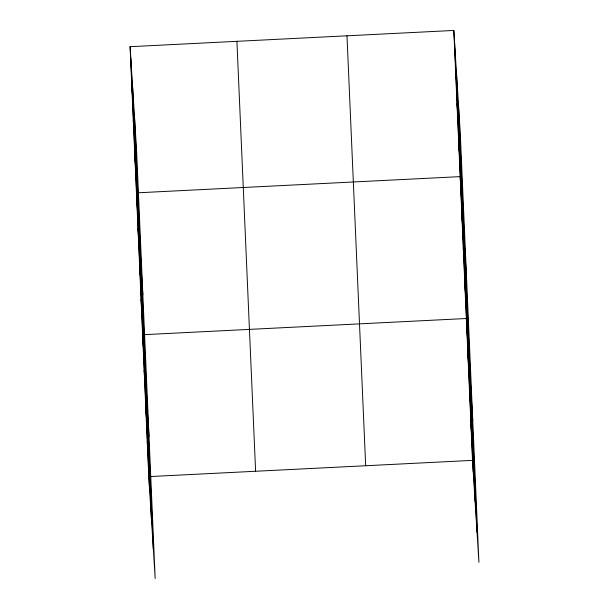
<?xml version="1.0" encoding="UTF-8"?>
<svg xmlns="http://www.w3.org/2000/svg" width="609" height="609" viewBox="0 0 609 609"><rect width="100%" height="100%" fill="white"/><g stroke="black" fill="none" stroke-linecap="round" stroke-linejoin="round"><path stroke-width="0.91" d="M130.082 46.687L136.492 148.619L155.181 578.55L148.771 476.619L130.082 46.687L453.819 30.45L460.229 132.381L478.918 562.313L472.508 460.381L453.819 30.45M138.312 192.771L460.168 176.625L466.585 278.557M148.771 476.619L472.508 460.381M455.403 66.998L456.111 78.218M456.994 103.538L457.702 114.758M458.585 140.085L459.285 151.306M461.713 212.099L462.421 223.32M463.251 247.566L463.959 258.787M464.796 283.033L465.504 294.261M472.751 420.438L466.334 318.507L142.605 334.744L149.015 436.668M467.879 353.974L468.587 365.202M469.425 389.448L470.125 400.669M470.963 424.915L471.671 436.135M131.673 83.227L132.374 94.456M133.257 119.775L133.965 130.996M134.848 156.315L135.556 167.544M136.439 192.863L142.849 294.794M137.977 228.329L138.685 239.558M139.522 263.804L140.222 275.024M141.06 299.27L141.768 310.491M144.143 370.211L144.851 381.432M145.688 405.678L146.396 416.906M147.226 441.152L147.934 452.373M458.349 102.449L477.037 532.38M456.407 71.603L475.096 501.542M454.52 41.671L473.208 471.61M346.985 35.809L365.674 465.74M236.916 41.328L255.605 471.259M134.612 118.679L153.301 548.618M132.671 87.841L151.359 517.779M130.79 57.908L149.479 487.839"/></g></svg>
